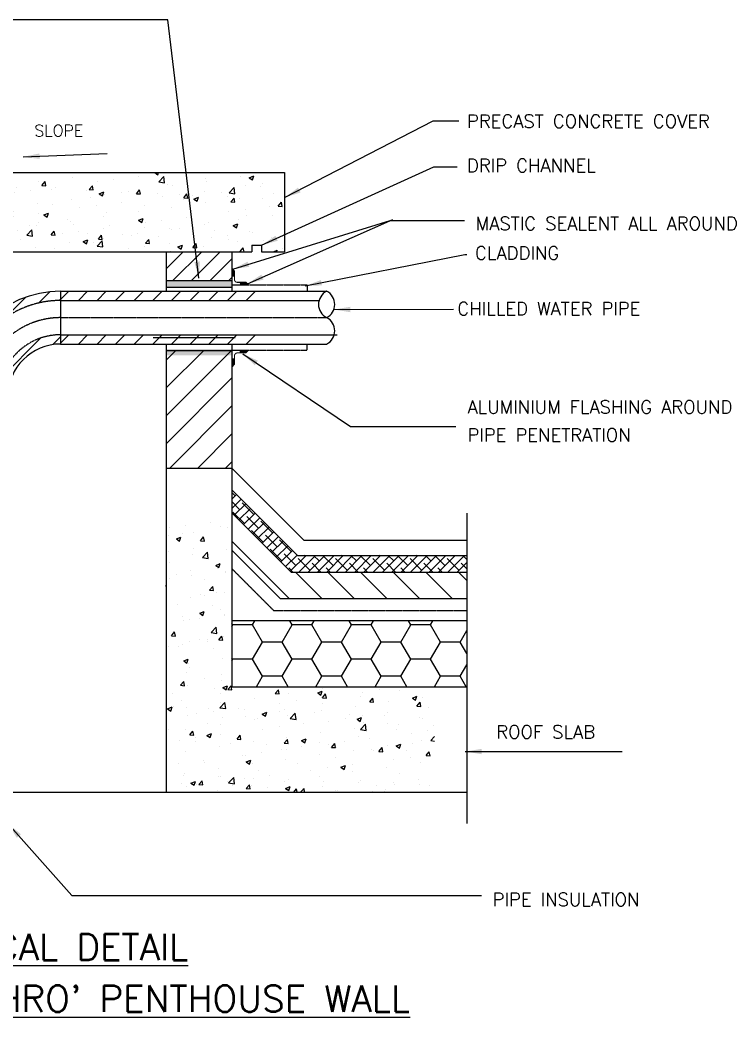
# Model space of a CAD drawing. Header units: millimetres. Extents: x -95178 to 274693, y -2232 to 263302.
# Drawn here: x 220961 to 223678, y 210436 to 214218 of the extents above; entities that cross this region are included whole.
import ezdxf

# ---------------------------------------------------------------- set-up
doc = ezdxf.new("R2010")
doc.units = ezdxf.units.MM
for name, pattern in [('CENTER', [2, 1.25, -0.25, 0.25, -0.25]), ('CONTINUÏUS', [0]), ('DASHED', [0.75, 0.5, -0.25]), ('HIDDEN', [0.375, 0.25, -0.125])]:
    doc.linetypes.add(name, pattern=pattern)
for name, color, linetype in [('1-DIM', 15, 'Continuous'), ('2', 7, 'Continuous'), ('CH-PI-TXT', 7, 'Continuous'), ('M-ARC', 1, 'Continuous'), ('M-CH', 6, 'Continuous'), ('PED', 1, 'Continuous'), ('SECTION', 4, 'Continuous'), ('T', 4, 'Continuous')]:
    doc.layers.add(name, color=color, linetype=linetype)
doc.styles.add('ROMANS', font='romans.shx', dxfattribs={"width": 0.8})
doc.styles.get("Standard").update_dxf_attribs({"font": 'arial.ttf'})
doc.dimstyles.new('IMRAN', dxfattribs={"dimscale": 50, "dimtxt": 2.5, "dimasz": 2.5, "dimexe": 0.5, "dimexo": 0.5, "dimgap": 0.5, "dimtad": 0, "dimdec": 0, "dimrnd": 0.5, "dimzin": 9, "dimdsep": 46, "dimtxsty": 'ROMANS', "dimcen": 0, "dimdle": 0.07, "dimclrt": 15, "dimadec": 0, "dimazin": 0, "dimtfac": 1, "dimtdec": 4, "dimtix": 1, "dimtmove": 1, "dimatfit": 3, "dimfxl": 1, "dimtolj": 1, "dimtzin": 0, "dimarcsym": 0})
pattern_1 = [(45, (242087.29, 356245.825), (-35.355339, 35.355339), [])]

# ---------------------------------------------------------------- blocks, each defined once
blk = doc.blocks.new('*X45')
at = {"color": 0}
for p, q in [((23367.6, 4859.1), (23392.6, 4884.1)), ((23367.6, 4845.8), (23392.6, 4870.8)), ((23392.6, 4834.2), (23367.6, 4859.2)), ((23367.6, 4832.6), (23392.6, 4857.6)), ((23392.6, 4821), (23367.6, 4846)), ((23367.6, 4819.3), (23392.6, 4844.3)), ((23386.8, 4813.5), (23367.6, 4832.7)), ((23392.6, 4847.5), (23372.4, 4867.6)), ((23375, 4813.5), (23392.6, 4831)), ((23392.6, 4860.7), (23378.8, 4874.5)), ((23392.6, 4874), (23385.2, 4881.4)), ((23392.6, 4887.3), (23391.6, 4888.3)), ((23244, 4730.9), (23239.3, 4735.7)), ((23239.4, 4730.9), (23264.4, 4755.9)), ((23257.2, 4730.9), (23246.1, 4742)), ((23252.7, 4730.9), (23277.7, 4755.9)), ((23270.5, 4730.9), (23253, 4748.4)), ((23283.8, 4730.9), (23259.9, 4754.8)), ((23266, 4730.9), (23291, 4755.9)), ((23297, 4730.9), (23272, 4755.9)), ((23279.2, 4730.9), (23304.2, 4755.9)), ((23310.3, 4730.9), (23285.3, 4755.9)), ((23292.5, 4730.9), (23311.7, 4750.2)), ((23311.7, 4742.7), (23298.5, 4755.9)), ((23305.7, 4730.9), (23311.7, 4736.9)), ((23373.6, 4813.5), (23367.6, 4819.5)), ((23388.3, 4813.5), (23392.6, 4817.8))]:
    blk.add_line(p, q, dxfattribs=at)
blk = doc.blocks.new('*X40')
at = {"color": 0}
for p, q in [((189.46, 134.34), (189.46, 134.34)), ((192.38, 133.26), (192.38, 133.26)), ((196.16, 133.76), (196.16, 133.76)), ((197.69, 133.14), (197.69, 133.14)), ((199.35, 134.5), (199.38, 134.51)), ((199.35, 134.5), (199.38, 134.47)), ((189.69, 131.76), (189.69, 131.76)), ((189.87, 132.93), (189.87, 132.93)), ((191.85, 132.14), (191.85, 132.14)), ((193.49, 132.29), (193.49, 132.29)), ((198.69, 133.04), (198.69, 133.04)), ((190.94, 131.27), (191.64, 131.54)), ((190.94, 131.27), (191.44, 130.93)), ((191.44, 130.93), (191.64, 131.54)), ((194.6, 130.99), (195.08, 131.56)), ((194.6, 130.99), (195.2, 130.93)), ((195.03, 131.53), (195.03, 131.53)), ((195.2, 130.93), (195.08, 131.56)), ((189.75, 129.32), (189.75, 129.32)), ((193.37, 128.97), (193.37, 128.97)), ((193.53, 129.81), (193.53, 129.81)), ((194.89, 128.45), (195.67, 129.26)), ((195.78, 128.31), (195.67, 129.26)), ((195.67, 128.64), (195.67, 128.64)), ((198.57, 129.72), (198.57, 129.72)), ((189.84, 127.64), (189.84, 127.64)), ((194.89, 128.45), (195.78, 128.31)), ((196.91, 127.24), (197.61, 127.51)), ((196.91, 127.24), (197.41, 126.91)), ((197.41, 126.91), (197.61, 127.51)), ((190.9, 125.87), (190.9, 125.87)), ((193.08, 126.42), (193.08, 126.42)), ((193.25, 125.64), (193.25, 125.64)), ((197.22, 126.7), (197.22, 126.7)), ((198.42, 126.19), (198.42, 126.19)), ((198.44, 126.39), (198.44, 126.39)), ((189.41, 124.04), (189.38, 124.24)), ((189.85, 125.3), (189.85, 125.3)), ((195.19, 125.08), (195.19, 125.08)), ((189.38, 124.04), (189.41, 124.04)), ((194.59, 122.76), (194.59, 122.76)), ((195.26, 122.68), (195.26, 122.68)), ((195.99, 123.46), (196.47, 124.04)), ((195.99, 123.46), (196.59, 123.41)), ((196.59, 123.41), (196.47, 124.04)), ((197.09, 123.09), (197.09, 123.09)), ((198.32, 123.06), (198.32, 123.06)), ((189.43, 121.68), (189.43, 121.68)), ((191.09, 121.34), (191.09, 121.34)), ((193.13, 122.31), (193.13, 122.31)), ((196.43, 121.11), (196.43, 121.11)), ((194.48, 119.99), (195.18, 120.26)), ((194.48, 119.99), (194.98, 119.66)), ((194.98, 119.66), (195.18, 120.26)), ((197.66, 120.48), (197.66, 120.48)), ((198.2, 119.73), (198.2, 119.73)), ((198.25, 119.64), (198.25, 119.64)), ((191.82, 119.48), (191.82, 119.48)), ((191.96, 118.81), (191.96, 118.81)), ((193.01, 118.98), (193.01, 118.98)), ((194.46, 119.14), (194.46, 119.14)), ((190.2, 116.57), (190.68, 117.14)), ((190.2, 116.57), (190.8, 116.52)), ((190.8, 116.52), (190.68, 117.14)), ((196.21, 117.05), (196.99, 117.86)), ((196.21, 117.05), (197.1, 116.91)), ((197.1, 116.91), (196.99, 117.86)), ((197.38, 115.94), (197.86, 116.52)), ((197.97, 115.89), (197.86, 116.52)), ((189.81, 114.98), (189.81, 114.98)), ((191.83, 115.2), (191.83, 115.2)), ((192.89, 115.65), (192.89, 115.65)), ((194.48, 116), (194.48, 116)), ((195.62, 115.7), (195.62, 115.7)), ((195.64, 115.98), (195.64, 115.98)), ((197.38, 115.94), (197.97, 115.89)), ((198.08, 116.4), (198.08, 116.4)), ((191.25, 114.88), (191.25, 114.88)), ((196.59, 114.66), (196.59, 114.66)), ((192.05, 112.74), (192.75, 113.01)), ((192.05, 112.74), (192.54, 112.41)), ((192.54, 112.4), (192.75, 113.01)), ((192.76, 112.32), (192.76, 112.32)), ((197.96, 113.07), (197.96, 113.07)), ((199.3, 112.59), (199.3, 112.59)), ((192.49, 110.92), (192.49, 110.92)), ((192.99, 111.75), (192.99, 111.75)), ((197.83, 110.69), (197.83, 110.69)), ((189.4, 109.01), (189.4, 109.01)), ((191.59, 109.05), (192.07, 109.62)), ((191.59, 109.05), (192.19, 108.99)), ((192.19, 108.99), (192.07, 109.62)), ((192.64, 108.99), (192.64, 108.99)), ((195.23, 110.01), (195.23, 110.01)), ((197.84, 109.74), (197.84, 109.74)), ((198.01, 108.71), (198.71, 108.98)), ((198.51, 108.38), (198.71, 108.98)), ((198.76, 108.42), (199.25, 108.99)), ((199.17, 108.97), (199.17, 108.97)), ((199.36, 108.37), (199.25, 108.99)), ((190.36, 107.81), (190.36, 107.81)), ((196.67, 108.64), (196.67, 108.64)), ((197.63, 107.82), (197.63, 107.82)), ((198.01, 108.71), (198.51, 108.38)), ((198.76, 108.42), (199.36, 108.37)), ((203.46, 108.82), (203.46, 108.82)), ((205.94, 107.79), (206.42, 108.37)), ((205.94, 107.79), (206.53, 107.74)), ((206.53, 107.74), (206.42, 108.37)), ((207.9, 107.76), (207.9, 107.76)), ((212.39, 107.91), (213.09, 108.18)), ((212.39, 107.91), (212.88, 107.58)), ((212.88, 107.58), (213.09, 108.18)), ((213.09, 108.51), (213.09, 108.51)), ((213.11, 107.16), (213.59, 107.74)), ((213.71, 107.11), (213.59, 107.74)), ((219.25, 108.02), (219.25, 108.02)), ((221.76, 108.35), (221.76, 108.35)), ((224.77, 108.32), (224.77, 108.32)), ((191.79, 106.82), (191.79, 106.82)), ((197.54, 105.65), (198.32, 106.46)), ((197.71, 106.41), (197.71, 106.41)), ((198.43, 105.51), (198.32, 106.46)), ((202.85, 107.12), (202.85, 107.12)), ((206.65, 106.36), (206.65, 106.36)), ((209.15, 106.69), (209.15, 106.69)), ((212.94, 107.18), (212.94, 107.18)), ((213.11, 107.16), (213.71, 107.11)), ((213.11, 106.32), (213.11, 106.32)), ((218.94, 107.32), (218.94, 107.32)), ((220.28, 106.54), (220.76, 107.11)), ((220.28, 106.54), (220.88, 106.48)), ((220.88, 106.48), (220.76, 107.11)), ((223.16, 106.52), (223.16, 106.52)), ((226.76, 107.11), (227.46, 107.38)), ((226.76, 107.11), (227.25, 106.78)), ((227.25, 106.78), (227.46, 107.38)), ((227.45, 105.91), (227.94, 106.48)), ((227.45, 105.91), (228.05, 105.86)), ((228.05, 105.86), (227.94, 106.48)), ((228.35, 107.27), (228.35, 107.27)), ((189.61, 105.49), (190.31, 105.76)), ((189.61, 105.49), (190.11, 105.15)), ((190.11, 105.15), (190.31, 105.76)), ((190.55, 105.81), (190.55, 105.81)), ((192.52, 105.66), (192.52, 105.66)), ((192.65, 104.46), (192.65, 104.46)), ((194.04, 104.7), (194.04, 104.7)), ((195.88, 105.58), (195.88, 105.58)), ((196.54, 105.03), (196.54, 105.03)), ((197.54, 105.65), (198.43, 105.51)), ((200.33, 105.53), (200.33, 105.53)), ((201.22, 105.36), (201.22, 105.36)), ((203.98, 104.69), (204.68, 104.96)), ((203.98, 104.69), (204.48, 104.35)), ((204.48, 104.35), (204.68, 104.96)), ((206.56, 105.13), (206.56, 105.13)), ((207.28, 105.32), (207.28, 105.32)), ((207.78, 104.43), (207.78, 104.43)), ((208.21, 104), (208.99, 104.81)), ((209.1, 103.86), (208.99, 104.81)), ((211.9, 104.91), (211.9, 104.91)), ((212.97, 105.18), (212.97, 105.18)), ((217.24, 104.68), (217.24, 104.68)), ((218.11, 105.88), (218.11, 105.88)), ((219.13, 104.4), (219.13, 104.4)), ((222.58, 104.45), (222.58, 104.45)), ((222.91, 104.9), (222.91, 104.9)), ((229.23, 105.73), (229.23, 105.73)), ((195.61, 103.32), (195.61, 103.32)), ((197.59, 103.08), (197.59, 103.08)), ((197.99, 104.24), (197.99, 104.24)), ((201.45, 104.32), (201.45, 104.32)), ((202.73, 103.79), (202.73, 103.79)), ((203.33, 104.01), (203.33, 104.01)), ((208.21, 104), (209.1, 103.86)), ((208.67, 103.79), (208.67, 103.79)), ((210.31, 103.24), (210.31, 103.24)), ((214.01, 103.56), (214.01, 103.56)), ((216.62, 104.07), (216.62, 104.07)), ((218.36, 103.89), (219.06, 104.16)), ((218.36, 103.89), (218.85, 103.55)), ((218.85, 103.55), (219.06, 104.16)), ((218.88, 102.34), (219.66, 103.15)), ((219.35, 103.34), (219.35, 103.34)), ((219.77, 102.2), (219.66, 103.15)), ((223.04, 103.19), (223.04, 103.19)), ((224.68, 103.11), (224.68, 103.11)), ((227.91, 104.23), (227.91, 104.23)), ((228.23, 103.94), (228.23, 103.94)), ((230.02, 102.89), (230.02, 102.89)), ((189.78, 102.32), (189.78, 102.32)), ((192.4, 102.33), (192.4, 102.33)), ((192.98, 101.53), (193.46, 102.1)), ((192.98, 101.53), (193.58, 101.47)), ((193.58, 101.47), (193.46, 102.1)), ((195.58, 101.46), (196.28, 101.73)), ((195.58, 101.46), (196.08, 101.13)), ((196.08, 101.13), (196.28, 101.73)), ((197.7, 101.58), (197.7, 101.58)), ((200.15, 100.9), (200.63, 101.47)), ((200.75, 100.85), (200.63, 101.47)), ((204.02, 102.41), (204.02, 102.41)), ((206.52, 102.74), (206.52, 102.74)), ((212.85, 101.85), (212.85, 101.85)), ((217.99, 102.55), (217.99, 102.55)), ((218.88, 102.34), (219.77, 102.2)), ((224.36, 102.36), (224.36, 102.36)), ((226.6, 101.79), (226.6, 101.79)), ((229.1, 102.12), (229.1, 102.12)), ((191.41, 100.75), (191.41, 100.75)), ((193.89, 100.5), (193.89, 100.5)), ((193.91, 101.08), (193.91, 101.08)), ((199.23, 100.27), (199.23, 100.27)), ((200.15, 100.9), (200.75, 100.85)), ((202.61, 100.46), (202.61, 100.46)), ((204.57, 100.05), (204.57, 100.05)), ((207.32, 100.27), (207.81, 100.84)), ((207.32, 100.27), (207.92, 100.22)), ((207.66, 101.1), (207.66, 101.1)), ((207.92, 100.22), (207.81, 100.84)), ((209.95, 100.66), (210.65, 100.93)), ((209.95, 100.66), (210.45, 100.33)), ((210.45, 100.33), (210.65, 100.93)), ((212.7, 100.35), (212.7, 100.35)), ((213.99, 100.13), (213.99, 100.13)), ((214.5, 99.64), (214.98, 100.22)), ((215.09, 99.59), (214.98, 100.22)), ((216.49, 100.46), (216.49, 100.46)), ((218.53, 101.35), (218.53, 101.35)), ((220.28, 100.96), (220.28, 100.96)), ((222.91, 99.86), (222.91, 99.86)), ((224.32, 99.86), (225.02, 100.13)), ((224.32, 99.86), (224.82, 99.53)), ((224.82, 99.53), (225.02, 100.13)), ((226.76, 100.16), (226.76, 100.16)), ((228.11, 100.61), (228.11, 100.61)), ((229.56, 100.69), (230.12, 101.28)), ((229.56, 100.69), (230.12, 100.6)), ((192.28, 99.01), (192.28, 99.01)), ((197.47, 99.76), (197.47, 99.76)), ((201.03, 98.35), (201.03, 98.35)), ((201.39, 98.47), (201.39, 98.47)), ((203.89, 98.8), (203.89, 98.8)), ((206.86, 99.35), (206.86, 99.35)), ((207.68, 99.3), (207.68, 99.3)), ((209.91, 99.82), (209.91, 99.82)), ((212.73, 98.52), (212.73, 98.52)), ((214.5, 99.64), (215.09, 99.59)), ((215.25, 99.6), (215.25, 99.6)), ((217.86, 99.22), (217.86, 99.22)), ((220.59, 99.37), (220.59, 99.37)), ((220.92, 99.16), (220.92, 99.16)), ((221.67, 99.02), (222.15, 99.59)), ((221.67, 99.02), (222.27, 98.96)), ((222.27, 98.96), (222.15, 99.59)), ((225.92, 99.15), (225.92, 99.15)), ((228.84, 98.39), (229.32, 98.96)), ((228.84, 98.39), (229.44, 98.34)), ((229.44, 98.34), (229.32, 98.96)), ((191.28, 97.14), (191.28, 97.14)), ((195.07, 97.64), (195.07, 97.64)), ((195.2, 97.35), (195.2, 97.35)), ((201.55, 97.44), (202.25, 97.71)), ((201.55, 97.44), (202.05, 97.1)), ((202.05, 97.1), (202.25, 97.71)), ((202.48, 97.13), (202.48, 97.13)), ((207.54, 97.77), (207.54, 97.77)), ((209.26, 97.16), (209.26, 97.16)), ((215.09, 98.16), (215.09, 98.16)), ((215.92, 96.64), (216.62, 96.9)), ((216.42, 96.3), (216.62, 96.9)), ((217.65, 97.01), (217.65, 97.01)), ((223.97, 97.84), (223.97, 97.84)), ((226.47, 98.17), (226.47, 98.17)), ((227.99, 97.29), (227.99, 97.29)), ((191.95, 95.39), (191.95, 95.39)), ((192.16, 95.68), (192.16, 95.68)), ((197.35, 96.43), (197.35, 96.43)), ((203.43, 96.16), (203.43, 96.16)), ((205.05, 95.35), (205.05, 95.35)), ((211.36, 96.18), (211.36, 96.18)), ((213.86, 96.51), (213.86, 96.51)), ((215.92, 96.64), (216.42, 96.3)), ((217.74, 95.9), (217.74, 95.9)), ((222.79, 96.54), (222.79, 96.54)), ((224.74, 95.66), (224.74, 95.66)), ((191.77, 94.15), (191.77, 94.15)), ((193.15, 94.21), (193.85, 94.48)), ((193.15, 94.21), (193.65, 93.88)), ((193.65, 93.88), (193.85, 94.48)), ((194.06, 94.05), (194.06, 94.05)), ((194.37, 94), (194.85, 94.58)), ((194.37, 94), (194.96, 93.95)), ((194.96, 93.95), (194.85, 94.58)), ((197.29, 95.16), (197.29, 95.16)), ((197.6, 95.15), (197.6, 95.15)), ((198.75, 94.52), (198.75, 94.52)), ((198.86, 94.26), (199.64, 95.07)), ((198.86, 94.26), (199.75, 94.12)), ((199.39, 93.82), (199.39, 93.82)), ((199.75, 94.12), (199.64, 95.07)), ((201.26, 94.85), (201.26, 94.85)), ((201.54, 93.38), (202.02, 93.95)), ((202.14, 93.32), (202.02, 93.95)), ((202.36, 93.8), (202.36, 93.8)), ((202.62, 94.94), (202.62, 94.94)), ((207.41, 94.44), (207.41, 94.44)), ((207.96, 94.71), (207.96, 94.71)), ((212.61, 95.19), (212.61, 95.19)), ((213.3, 94.49), (213.3, 94.49)), ((218.64, 94.26), (218.64, 94.26)), ((218.91, 94.66), (218.91, 94.66)), ((221.34, 93.9), (221.34, 93.9)), ((223.84, 94.23), (223.84, 94.23)), ((223.98, 94.04), (223.98, 94.04)), ((227.63, 94.73), (227.63, 94.73)), ((227.87, 93.96), (227.87, 93.96)), ((229.31, 93.81), (229.31, 93.81)), ((192.44, 93.69), (192.44, 93.69)), ((197.23, 93.1), (197.23, 93.1)), ((201.54, 93.38), (202.14, 93.32)), ((204.73, 93.6), (204.73, 93.6)), ((207.52, 93.41), (208.22, 93.68)), ((207.52, 93.41), (208.02, 93.07)), ((208.02, 93.07), (208.22, 93.68)), ((208.78, 92.83), (209.19, 93.32)), ((209.28, 92.83), (209.19, 93.32)), ((209.76, 92.83), (210.32, 93.41)), ((210.07, 93.37), (210.07, 93.37)), ((210.38, 92.83), (210.32, 93.41)), ((213.08, 93.66), (213.08, 93.66)), ((215.02, 93.07), (215.02, 93.07)), ((215.41, 93.14), (215.41, 93.14)), ((220.75, 92.92), (220.75, 92.92)), ((222.47, 92.83), (222.59, 92.88)), ((222.58, 92.83), (222.59, 92.88)), ((222.67, 93.21), (222.67, 93.21))]:
    blk.add_line(p, q, dxfattribs=at)
blk = doc.blocks.new('*X41')
at = {"color": 0}
for p, q in [((136.12, 186.03), (136.82, 186.3)), ((136.62, 185.7), (136.82, 186.3)), ((139.51, 186.45), (139.51, 186.45)), ((149.02, 186.78), (149.07, 186.83)), ((149.02, 186.78), (149.62, 186.72)), ((149.62, 186.72), (149.6, 186.83)), ((154.74, 186.68), (154.74, 186.68)), ((156.2, 186.15), (156.68, 186.72)), ((156.2, 186.15), (156.8, 186.1)), ((156.33, 186.08), (156.33, 186.08)), ((156.8, 186.1), (156.68, 186.72)), ((158.83, 186.41), (158.83, 186.41)), ((163.37, 185.52), (163.85, 186.1)), ((163.97, 185.47), (163.85, 186.1)), ((175.13, 186.15), (175.13, 186.15)), ((180.18, 186.79), (180.18, 186.79)), ((185.2, 186.28), (185.2, 186.28)), ((187.67, 186.83), (188.13, 186.52)), ((188.13, 186.52), (188.24, 186.83)), ((188.26, 185.43), (189.04, 186.24)), ((189.15, 185.29), (189.04, 186.24)), ((200.63, 186.31), (200.63, 186.31)), ((202.01, 186.06), (202.71, 186.33)), ((202.5, 185.72), (202.71, 186.33)), ((134.64, 185.88), (134.64, 185.88)), ((136.12, 186.03), (136.62, 185.7)), ((139.36, 184.59), (139.36, 184.59)), ((139.98, 185.65), (139.98, 185.65)), ((144.49, 185.29), (144.49, 185.29)), ((145.32, 185.43), (145.32, 185.43)), ((146.22, 184.75), (146.22, 184.75)), ((149.54, 185.93), (149.54, 185.93)), ((150.01, 185.25), (150.01, 185.25)), ((150.49, 185.23), (151.19, 185.5)), ((150.49, 185.23), (150.99, 184.9)), ((150.65, 185.2), (150.65, 185.2)), ((150.99, 184.9), (151.19, 185.5)), ((155, 184.95), (155, 184.95)), ((155.99, 184.98), (155.99, 184.98)), ((160.83, 185.95), (160.83, 185.95)), ((161.33, 184.75), (161.33, 184.75)), ((163.37, 185.52), (163.97, 185.47)), ((164.8, 184.7), (164.8, 184.7)), ((164.86, 184.43), (165.56, 184.7)), ((165.36, 184.1), (165.56, 184.7)), ((170, 185.45), (170, 185.45)), ((170.54, 184.89), (171.02, 185.47)), ((170.54, 184.89), (171.14, 184.84)), ((171.14, 184.84), (171.02, 185.47)), ((172.59, 184.62), (172.59, 184.62)), ((177.72, 184.27), (178.2, 184.84)), ((178.31, 184.21), (178.2, 184.84)), ((178.91, 185.45), (178.91, 185.45)), ((181.41, 185.78), (181.41, 185.78)), ((188.26, 185.43), (189.15, 185.29)), ((189.58, 184.99), (189.58, 184.99)), ((190.39, 184.92), (190.39, 184.92)), ((195.41, 185.99), (195.41, 185.99)), ((195.44, 185.56), (195.44, 185.56)), ((198.93, 183.77), (199.71, 184.58)), ((199.82, 183.63), (199.71, 184.58)), ((201.49, 184.83), (201.49, 184.83)), ((202.01, 186.06), (202.5, 185.72)), ((203.64, 184.8), (203.64, 184.8)), ((203.99, 185.16), (203.99, 185.16)), ((136.22, 182.31), (137, 183.12)), ((137.11, 182.17), (137, 183.12)), ((137.41, 183.59), (137.41, 183.59)), ((143.72, 184.42), (143.72, 184.42)), ((149.17, 183.95), (149.17, 183.95)), ((154.62, 183.35), (154.62, 183.35)), ((159.75, 184.06), (159.75, 184.06)), ((164.86, 184.43), (165.36, 184.1)), ((166.3, 183.79), (166.3, 183.79)), ((166.67, 184.52), (166.67, 184.52)), ((168.81, 184.12), (168.81, 184.12)), ((172.01, 184.3), (172.01, 184.3)), ((177.35, 184.07), (177.35, 184.07)), ((177.72, 184.27), (178.31, 184.21)), ((179.23, 183.63), (179.93, 183.9)), ((179.23, 183.63), (179.73, 183.3)), ((179.73, 183.3), (179.93, 183.9)), ((180.06, 183.46), (180.06, 183.46)), ((182.68, 183.85), (182.68, 183.85)), ((183.74, 183.99), (183.74, 183.99)), ((184.89, 183.64), (185.37, 184.21)), ((184.89, 183.64), (185.49, 183.59)), ((185.25, 184.21), (185.25, 184.21)), ((185.49, 183.59), (185.37, 184.21)), ((188.02, 183.62), (188.02, 183.62)), ((188.88, 183.17), (188.88, 183.17)), ((191.39, 183.5), (191.39, 183.5)), ((192.06, 183.01), (192.54, 183.59)), ((192.66, 182.96), (192.54, 183.59)), ((193.36, 183.4), (193.36, 183.4)), ((193.6, 182.83), (194.3, 183.1)), ((194.1, 182.5), (194.3, 183.1)), ((195.18, 184), (195.18, 184)), ((197.8, 183.79), (197.8, 183.79)), ((198.7, 183.17), (198.7, 183.17)), ((198.93, 183.77), (199.82, 183.63)), ((205.65, 183.68), (205.65, 183.68)), ((136.22, 182.31), (137.11, 182.17)), ((137.5, 181.95), (137.5, 181.95)), ((142.09, 182.01), (142.79, 182.28)), ((142.09, 182.01), (142.58, 181.67)), ((142.59, 181.67), (142.79, 182.28)), ((143.33, 182.95), (143.33, 182.95)), ((144.37, 181.96), (144.37, 181.96)), ((149.42, 182.6), (149.42, 182.6)), ((153.7, 182.13), (153.7, 182.13)), ((156.2, 182.46), (156.2, 182.46)), ((159.99, 182.96), (159.99, 182.96)), ((169.87, 182.12), (169.87, 182.12)), ((172.08, 181.99), (172.08, 181.99)), ((175.01, 182.82), (175.01, 182.82)), ((177.91, 182.99), (177.91, 182.99)), ((178.78, 181.84), (178.78, 181.84)), ((182.57, 182.34), (182.57, 182.34)), ((186.14, 181.79), (186.14, 181.79)), ((190.27, 181.59), (190.27, 181.59)), ((191.97, 182.79), (191.97, 182.79)), ((192.06, 183.01), (192.66, 182.96)), ((193.6, 182.83), (194.1, 182.5)), ((195.32, 182.23), (195.32, 182.23)), ((199.23, 182.38), (199.72, 182.96)), ((199.23, 182.38), (199.83, 182.33)), ((199.83, 182.33), (199.72, 182.96)), ((200.51, 182.98), (200.51, 182.98)), ((204.04, 182.95), (204.04, 182.95)), ((205.15, 181.71), (205.15, 181.71)), ((206.41, 181.76), (206.89, 182.33)), ((206.41, 181.76), (207, 181.7)), ((207, 181.7), (206.89, 182.33)), ((136.07, 180.51), (136.55, 181.08)), ((136.07, 180.51), (136.66, 180.46)), ((136.66, 180.46), (136.55, 181.08)), ((138.03, 180.54), (138.03, 180.54)), ((139.24, 181.26), (139.24, 181.26)), ((141.09, 180.47), (141.09, 180.47)), ((143.24, 179.88), (143.72, 180.46)), ((143.37, 180.32), (143.37, 180.32)), ((143.59, 180.8), (143.59, 180.8)), ((143.84, 179.83), (143.72, 180.46)), ((146.89, 180.65), (147.67, 181.46)), ((146.89, 180.65), (147.78, 180.51)), ((147.38, 181.3), (147.38, 181.3)), ((147.78, 180.51), (147.67, 181.46)), ((148.71, 180.09), (148.71, 180.09)), ((154.5, 180.03), (154.5, 180.03)), ((156.46, 181.21), (157.16, 181.48)), ((156.46, 181.21), (156.96, 180.87)), ((156.96, 180.87), (157.16, 181.48)), ((159.63, 180.73), (159.63, 180.73)), ((164.68, 181.37), (164.68, 181.37)), ((166.18, 180.18), (166.18, 180.18)), ((166.25, 180.99), (166.25, 180.99)), ((169.96, 180.68), (169.96, 180.68)), ((170.83, 180.41), (171.53, 180.68)), ((170.83, 180.41), (171.33, 180.07)), ((171.33, 180.07), (171.53, 180.68)), ((176.28, 181.51), (176.28, 181.51)), ((179.94, 180.13), (179.94, 180.13)), ((180.31, 180.79), (180.31, 180.79)), ((185.13, 180.88), (185.13, 180.88)), ((192.54, 180.05), (192.54, 180.05)), ((198.86, 180.88), (198.86, 180.88)), ((201.36, 181.21), (201.36, 181.21)), ((201.62, 180.3), (201.62, 180.3)), ((205.52, 180.35), (205.52, 180.35)), ((134.38, 179.05), (134.39, 179.05)), ((134.38, 179.02), (134.39, 179.05)), ((134.77, 179.64), (134.77, 179.64)), ((134.8, 179.42), (134.8, 179.42)), ((140.14, 179.2), (140.14, 179.2)), ((143.24, 179.88), (143.84, 179.83)), ((144.25, 178.64), (144.25, 178.64)), ((145.48, 178.97), (145.48, 178.97)), ((149.3, 179.28), (149.3, 179.28)), ((150.41, 179.25), (150.89, 179.83)), ((150.41, 179.25), (151.01, 179.2)), ((150.82, 178.75), (150.82, 178.75)), ((151.01, 179.2), (150.89, 179.83)), ((153.57, 178.52), (153.57, 178.52)), ((154.05, 179.87), (154.05, 179.87)), ((154.58, 178.98), (154.58, 178.98)), ((156.15, 178.52), (156.15, 178.52)), ((157.36, 179.02), (157.36, 179.02)), ((157.57, 179), (158.35, 179.81)), ((157.57, 179), (158.46, 178.86)), ((157.58, 178.63), (158.07, 179.2)), ((157.58, 178.63), (158.18, 178.57)), ((158.18, 178.57), (158.07, 179.2)), ((158.46, 178.86), (158.35, 179.81)), ((159.38, 179.64), (159.38, 179.64)), ((160.42, 179.98), (160.42, 179.98)), ((163.67, 179.85), (163.67, 179.85)), ((164.72, 179.41), (164.72, 179.41)), ((164.76, 178), (165.24, 178.57)), ((165.36, 177.95), (165.24, 178.57)), ((168.64, 178.79), (168.64, 178.79)), ((169.75, 178.79), (169.75, 178.79)), ((170.06, 179.19), (170.06, 179.19)), ((174.48, 179.79), (174.48, 179.79)), ((174.89, 179.49), (174.89, 179.49)), ((175.4, 178.96), (175.4, 178.96)), ((180.74, 178.74), (180.74, 178.74)), ((185.2, 179.61), (185.9, 179.87)), ((185.2, 179.61), (185.7, 179.27)), ((185.7, 179.27), (185.9, 179.87)), ((186.07, 178.51), (186.07, 178.51)), ((186.25, 179.23), (186.25, 179.23)), ((188.76, 179.55), (188.76, 179.55)), ((195.2, 178.9), (195.2, 178.9)), ((195.79, 179.29), (195.79, 179.29)), ((199.57, 178.8), (200.27, 179.07)), ((199.57, 178.8), (200.07, 178.47)), ((200.07, 178.47), (200.27, 179.07)), ((200.39, 179.65), (200.39, 179.65)), ((139.12, 177.93), (139.12, 177.93)), ((144.75, 177.36), (144.75, 177.36)), ((148.06, 177.98), (148.76, 178.25)), ((148.06, 177.98), (148.55, 177.65)), ((148.55, 177.65), (148.76, 178.25)), ((148.75, 177.98), (148.75, 177.98)), ((151.07, 178.19), (151.07, 178.19)), ((159.51, 177.4), (159.51, 177.4)), ((161.49, 178.3), (161.49, 178.3)), ((162.43, 177.18), (163.13, 177.45)), ((162.43, 177.18), (162.93, 176.85)), ((162.81, 177.79), (162.81, 177.79)), ((162.93, 176.85), (163.13, 177.45)), ((164.56, 178.04), (164.56, 178.04)), ((164.76, 178), (165.36, 177.95)), ((166.83, 178.07), (166.83, 178.07)), ((168.24, 177.34), (169.02, 178.15)), ((168.24, 177.34), (169.13, 177.2)), ((169.13, 177.2), (169.02, 178.15)), ((171.93, 177.37), (172.41, 177.95)), ((171.93, 177.37), (172.53, 177.32)), ((172.17, 177.85), (172.17, 177.85)), ((172.53, 177.32), (172.41, 177.95)), ((173.65, 177.57), (173.65, 177.57)), ((176.15, 177.9), (176.15, 177.9)), ((177.51, 177.62), (177.51, 177.62)), ((179.1, 176.74), (179.58, 177.32)), ((179.7, 176.69), (179.58, 177.32)), ((179.94, 178.39), (179.94, 178.39)), ((182.84, 177.39), (182.84, 177.39)), ((184.13, 177.29), (184.13, 177.29)), ((185.01, 177.56), (185.01, 177.56)), ((188.18, 177.17), (188.18, 177.17)), ((189.96, 178.29), (189.96, 178.29)), ((190.15, 178.26), (190.15, 178.26)), ((191.41, 178.29), (191.41, 178.29)), ((196.75, 178.06), (196.75, 178.06)), ((198.73, 177.27), (198.73, 177.27)), ((202.09, 177.84), (202.09, 177.84)), ((202.52, 177.77), (202.52, 177.77)), ((205.4, 177.02), (205.4, 177.02)), ((137.09, 175.98), (137.09, 175.98)), ((138.46, 176.53), (138.46, 176.53)), ((140.96, 176.86), (140.96, 176.86)), ((142.92, 176.98), (142.92, 176.98)), ((149.18, 175.95), (149.18, 175.95)), ((151.15, 175.79), (151.15, 175.79)), ((154.37, 176.7), (154.37, 176.7)), ((156.98, 176.79), (156.98, 176.79)), ((161.04, 175.91), (161.04, 175.91)), ((163.54, 176.24), (163.54, 176.24)), ((167.33, 176.73), (167.33, 176.73)), ((174.77, 176.17), (174.77, 176.17)), ((176.8, 176.38), (177.5, 176.65)), ((176.8, 176.38), (177.3, 176.04)), ((177.3, 176.04), (177.5, 176.65)), ((178.29, 176.29), (178.29, 176.29)), ((178.91, 175.69), (179.69, 176.5)), ((178.91, 175.69), (179.8, 175.55)), ((179.1, 176.74), (179.7, 176.69)), ((179.8, 175.55), (179.69, 176.5)), ((179.82, 176.81), (179.82, 176.81)), ((186.13, 175.61), (186.13, 175.61)), ((186.28, 176.12), (186.76, 176.69)), ((186.28, 176.12), (186.87, 176.06)), ((186.87, 176.06), (186.76, 176.69)), ((189.91, 176.11), (189.91, 176.11)), ((191.17, 175.58), (191.87, 175.85)), ((191.17, 175.58), (191.67, 175.24)), ((191.67, 175.24), (191.87, 175.85)), ((193.45, 175.49), (193.93, 176.06)), ((193.45, 175.49), (194.05, 175.44)), ((193.52, 176.94), (193.52, 176.94)), ((194.05, 175.44), (193.93, 176.06)), ((195.07, 175.57), (195.07, 175.57)), ((196.23, 176.94), (196.23, 176.94)), ((198.86, 176.72), (198.86, 176.72)), ((200.27, 176.32), (200.27, 176.32)), ((204.2, 176.49), (204.2, 176.49)), ((136.04, 175.46), (136.04, 175.46)), ((139.85, 174.83), (140.35, 175.03)), ((140.29, 174.83), (140.35, 175.03)), ((141.38, 175.23), (141.38, 175.23)), ((144.13, 175.31), (144.13, 175.31)), ((146.72, 175.01), (146.72, 175.01)), ((154.73, 175.07), (154.73, 175.07)), ((169.63, 175.46), (169.63, 175.46)), ((172.46, 175.29), (172.46, 175.29)), ((183.62, 175.28), (183.62, 175.28)), ((190.02, 174.93), (190.02, 174.93)), ((190.35, 174.83), (190.36, 174.84)), ((190.36, 174.83), (190.36, 174.84)), ((200.62, 174.86), (201.1, 175.44)), ((200.62, 174.86), (200.97, 174.83)), ((201.21, 174.83), (201.1, 175.44)), ((205.68, 174.83), (206.24, 175.05)), ((206.17, 174.83), (206.24, 175.05)), ((207.04, 175.33), (207.04, 175.33))]:
    blk.add_line(p, q, dxfattribs=at)

msp = doc.modelspace()

# ---------------------------------------------------------------- hatches: boundary and pattern name
at = {"layer": '1-DIM'}
h = msp.add_hatch(dxfattribs=at)
h.set_pattern_fill('ANSI31', color=256, scale=600, style=0)
h.set_pattern_definition([(45, (196658.74, 281833.24), (-53.03301, 53.03301), [])])
h.paths.add_polyline_path([(221515.548, 212517.444), (221765.548, 212517.444), (221765.548, 212964.382), (221515.548, 212964.382)])
h.paths.add_polyline_path([(220340.548, 212517.444), (220590.548, 212517.444), (220590.548, 213338.393), (220340.548, 213338.393)])
h = msp.add_hatch(dxfattribs=at)
h.set_pattern_fill('ANSI38', color=11, scale=200, style=0)
h.set_pattern_definition([(45, (197082.538, 281833.243), (-17.6776695, 17.6776695), []), (135, (197082.538, 281833.243), (-53.033009, 17.6776695), [62.5, -37.5])])
h.paths.add_polyline_path([(221765.548, 212347.738), (221765.548, 212434.809), (222013.798, 212186.559), (222656.56, 212186.559), (222656.56, 212123.559), (221989.727, 212123.559)])
h = msp.add_hatch(dxfattribs=at)
h.set_pattern_fill('ANSI31', color=11, scale=700, style=0)
h.set_pattern_definition([(135, (200018.805, 356245.825), (61.871843, 61.871843), [])])
h.paths.add_polyline_path([(222656.56, 212123.559), (222656.56, 212023.559), (221948.306, 212023.559), (221765.548, 212206.317), (221765.548, 212347.738), (221989.727, 212123.559)])
h = msp.add_hatch(dxfattribs=at)
h.set_pattern_fill('HONEY', color=256, scale=600, style=0)
h.set_pattern_definition([(180, (200018.805, 356245.825), (-112.5, 64.951905), [75, -150]), (60, (200018.805, 356245.825), (112.5, 64.951905), [75, -150]), (120, (200018.805, 356245.825), (-2e-07, 129.90381), [-150, 75])])
h.paths.add_polyline_path([(221765.548, 211938.393), (222656.56, 211938.393), (222656.56, 211688.393), (221765.548, 211688.393)])
at = {"layer": 'M-CH'}
h = msp.add_hatch(dxfattribs=at)
h.set_pattern_fill('ANSI31', color=1, scale=400, style=0)
h.set_pattern_definition(pattern_1)
h.paths.add_polyline_path([(221765.548, 213229.193), (221765.548, 213338.393), (221515.548, 213338.393), (221515.548, 213229.193)])
h = msp.add_hatch(dxfattribs=at)
h.set_pattern_fill('ANSI31', color=11, scale=400, style=0)
h.set_pattern_definition(pattern_1)
h.paths.add_polyline_path([(221115.548, 213153.393), (221115.548, 213188.393, 0.41421356), (220715.548, 212788.393), (220750.548, 212788.393, -0.41421356)])
h.paths.add_polyline_path([(220880.548, 212788.393), (220915.548, 212788.393, -0.41421356), (221115.548, 212988.393), (221115.548, 213023.393, 0.41421356)], flags=17)
h = msp.add_hatch(dxfattribs=at)
h.set_pattern_fill('ANSI31', color=11, scale=400, style=0)
h.set_pattern_definition(pattern_1)
h.paths.add_polyline_path([(221115.548, 213188.393), (221115.548, 213153.393), (221864.455, 213153.393, -0.21159823), (221893.252, 213188.393)])
h = msp.add_hatch(dxfattribs=at)
h.set_pattern_fill('ANSI31', color=11, scale=400, style=0)
h.set_pattern_definition([(45, (242087.29, 356080.825), (-35.355339, 35.355339), [])])
h.paths.add_polyline_path([(221893.252, 213023.393), (221115.548, 213023.393), (221115.548, 212988.393), (221864.455, 212988.393, -0.21159823)])
at = {"layer": 'PED'}
for points in [[(221765.548, 213204.193), (221765.548, 213229.193), (221515.548, 213229.193), (221515.548, 213204.193)], [(221515.548, 212970.006), (221515.548, 212945.006), (221765.548, 212945.006), (221765.548, 212970.006)]]:
    msp.add_hatch(color=13, dxfattribs=at).paths.add_polyline_path(points)

# ---------------------------------------------------------------- linework, layer by layer
at = {"color": 2}
for p, q in [((220140.548, 213638.393), (221965.548, 213638.393)), ((221965.548, 213638.393), (221965.548, 213338.393)), ((221840.548, 213363.393), (221840.548, 213338.393)), ((221840.548, 213363.393), (221878.048, 213363.393)), ((221878.048, 213363.393), (221878.048, 213338.393)), ((220265.548, 213338.393), (221840.548, 213338.393)), ((221515.548, 213338.393), (221515.548, 213188.393)), ((221765.548, 213338.393), (221765.548, 213188.393)), ((221878.048, 213338.393), (221965.548, 213338.393)), ((221515.548, 213229.193), (221765.548, 213229.193)), ((221515.548, 213204.193), (221765.548, 213204.193)), ((221515.548, 212988.393), (221515.548, 211288.393)), ((221515.548, 212964.382), (221765.548, 212964.382)), ((221765.548, 212988.393), (221765.548, 211688.393)), ((221515.548, 212517.444), (221765.548, 212517.444)), ((221765.548, 211688.393), (222656.954, 211688.393)), ((219449.537, 211288.393), (222656.954, 211288.393))]:
    msp.add_line(p, q, dxfattribs=at)
at = {"color": 1, "linetype": 'HIDDEN'}
for p, q in [((221115.548, 213153.393), (222096.055, 213153.393)), ((221115.548, 213023.393), (222164.738, 213023.393))]:
    msp.add_line(p, q, dxfattribs=at)
at = {"color": 1, "linetype": 'CENTER'}
for p, q in [((221115.548, 213088.393), (222124.852, 213088.393)), ((221466.592, 213013.393), (221778.692, 213013.393))]:
    msp.add_line(p, q, dxfattribs=at)
msp.add_line((222656.954, 212346.438), (222656.954, 211170.294))
at = {"color": 1, "linetype": 'HIDDEN'}
for radius in [365, 235]:
    msp.add_arc((221115.548, 212788.393), radius, 90, 180, dxfattribs=at)
at = {"color": 1, "linetype": 'CENTER'}
msp.add_arc((221115.548, 212788.393), 300, 90, 180, dxfattribs=at)
at = {"layer": '1-DIM'}
for p, q in [((221765.548, 212517.444), (222038.733, 212244.259)), ((221765.548, 212434.809), (222013.798, 212186.559))]:
    msp.add_line(p, q, dxfattribs=at)
at = {"layer": '2', "color": 7, "linetype": 'Continuous'}
for p, q in [((221765.548, 212347.738), (221989.727, 212123.559)), ((221765.548, 212206.317), (221948.306, 212023.559)), ((221989.727, 212123.559), (222656.56, 212123.559)), ((221948.306, 212023.559), (222656.56, 212023.559))]:
    msp.add_line(p, q, dxfattribs=at)
at = {"layer": '2', "color": 6, "linetype": 'DASHED'}
for p, q in [((221765.548, 212135.606), (221923.795, 211977.359)), ((221923.795, 211977.359), (222656.56, 211977.359))]:
    msp.add_line(p, q, dxfattribs=at)
at = {"layer": '2', "color": 1, "linetype": 'CONTINUÏUS'}
msp.add_line((222656.56, 211938.393), (221765.548, 211938.393), dxfattribs=at)
at = {"layer": 'CH-PI-TXT'}
for p, q in [((221775.548, 213264.985), (221765.548, 213275.756)), ((221775.548, 213245.407), (221765.548, 213245.407)), ((221818.14, 213222.393), (221828.916, 213212.393)), ((221818.14, 212954.393), (221828.916, 212964.393)), ((221775.548, 212931.379), (221765.548, 212931.379)), ((221775.548, 212911.801), (221765.548, 212901.03))]:
    msp.add_line(p, q, dxfattribs=at)
for points in [[(221797.896, 213222.393), (221797.896, 213212.393)], [(221797.896, 212954.393), (221797.896, 212964.393)]]:
    msp.add_lwpolyline(points, dxfattribs=at)
at = {"layer": 'M-ARC', "color": 15}
for p, q in [((222038.733, 212244.259), (222656.56, 212244.259)), ((222013.798, 212186.559), (222656.56, 212186.559))]:
    msp.add_line(p, q, dxfattribs=at)
at = {"layer": 'SECTION', "const_width": 4}
for points in [[(221775.548, 213264.985), (221775.548, 213232.393)], [(221818.14, 213222.393), (221785.548, 213222.393)], [(221775.548, 212911.801), (221775.548, 212944.393)], [(221818.14, 212954.393), (221785.548, 212954.393)]]:
    msp.add_lwpolyline(points, dxfattribs=at)
for points in [[(221785.548, 213222.393, -0.41421356), (221775.548, 213232.393, -0.41421356)], [(221785.548, 212954.393, 0.41421356), (221775.548, 212944.393, 0.41421356)]]:
    msp.add_lwpolyline(points, format="xyb", dxfattribs=at)
at = {"layer": 'T', "color": 4}
for p, q in [((221115.548, 213188.393), (222124.852, 213188.393)), ((221115.548, 213188.393), (221115.548, 212988.393)), ((221115.548, 212988.393), (222124.852, 212988.393))]:
    msp.add_line(p, q, dxfattribs=at)
at = {"layer": 'T', "color": 1, "linetype": 'DASHED'}
for p, q in [((221765.548, 213212.393), (222050.452, 213212.393)), ((222050.452, 213212.393), (222050.452, 213188.393)), ((221765.548, 212964.393), (222050.452, 212964.393)), ((222050.452, 212964.393), (222050.452, 212988.393))]:
    msp.add_line(p, q, dxfattribs=at)
at = {"layer": 'T', "color": 4}
for radius in [400, 200]:
    msp.add_arc((221115.548, 212788.393), radius, 90, 180, dxfattribs=at)
at = {"layer": 'T', "color": 1}
for centre, start, end in [((222149.954, 213138.393), 116.658393, 243.341607), ((222099.75, 213138.393), 296.658393, 63.341607), ((222099.75, 213038.393), 296.658393, 63.341607)]:
    msp.add_arc(centre, 55.947, start, end, dxfattribs=at)

# ---------------------------------------------------------------- block references
at = {"color": 13, "xscale": 25, "yscale": 25, "zscale": 25}
msp.add_blockref('*X40', (216781.153, 208967.605), dxfattribs=at)
at = {"layer": '1-DIM', "xscale": 25, "yscale": 25, "zscale": 25}
msp.add_blockref('*X41', (216781.153, 208967.605), dxfattribs=at)
at = {"layer": 'CH-PI-TXT', "color": 15, "xscale": -0.4, "yscale": 0.4, "zscale": 0.4}
msp.add_blockref('*X45', (231122.583, 211320.021), dxfattribs=at)
at = {"layer": 'CH-PI-TXT', "color": 15, "xscale": 0.4, "yscale": 0.4, "zscale": 0.4, "rotation": 180}
msp.add_blockref('*X45', (231122.583, 214856.765), dxfattribs=at)

# ---------------------------------------------------------------- texts
at = {"color": 2, "style": 'ROMANS'}
msp.add_text('SLOPE', height=43.75, dxfattribs=at).set_placement((221015.861, 213775.886))
at = {"layer": 'CH-PI-TXT', "color": 7, "style": 'ROMANS'}
for s, p in [('PRECAST CONCRETE COVER', (222657.342, 213808.151)), ('DRIP CHANNEL', (222657.342, 213640.469)), ('MASTIC SEALENT ALL AROUND', (222690.392, 213420.551)), ('CLADDING', (222687.965, 213308.518)), ('CHILLED WATER PIPE', (222620.942, 213097.443)), ('ALUMINIUM FLASHING AROUND', (222659.092, 212724.543)), ('PIPE PENETRATION', (222659.092, 212618.243)), ('ROOF SLAB', (222768.276, 211491.995)), ('PIPE INSULATION', (222754.592, 210856.243))]:
    msp.add_text(s, height=50, dxfattribs=at).set_placement(p)
at = {"layer": 'CH-PI-TXT', "color": 4, "style": 'ROMANS'}
for s, p in [('%%uTYPICAL DETAIL', (220596.512, 210650.979)), ("%%u CHW PIPEWORK THRO' PENTHOUSE WALL", (219638.362, 210455.579))]:
    msp.add_text(s, height=100, dxfattribs=at).set_placement(p)

# ---------------------------------------------------------------- leaders
at = {"color": 1}
msp.add_leader([(220973.184, 213698.222), (221291.6, 213711.32)], dimstyle='IMRAN', override={"dimscale": 25, "dimclrt": 50, "dimtfac": 100}, dxfattribs=at)
at = {"layer": '1-DIM'}
for points in [[(221640.548, 213238.393), (221522.938, 214217.525), (220548.938, 214217.525)], [(221965.548, 213543.659), (222528.842, 213834.959), (222626.692, 213834.959)], [(221878.048, 213363.393), (222531.842, 213660.809), (222620.642, 213660.809)], [(221768.501, 213272.576), (222365.396, 213456.262), (222647.538, 213456.262)], [(221824.129, 213216.835), (222375.938, 213460.925)], [(222043.952, 213208.743), (222649.688, 213327.717), (222657.238, 213327.717)], [(222152.248, 213119.053), (222605.538, 213120.525)], [(221806.438, 212951.293), (222215.438, 212675.925), (222614.838, 212675.925)], [(222650.938, 211442.725), (223245.788, 211442.725)], [(220915.548, 211169.132), (221157.738, 210896.825), (222712.238, 210896.825)]]:
    msp.add_leader(points, dimstyle='IMRAN', override={"dimscale": 25, "dimdec": 4, "dimtxsty": 'Standard', "dimclrt": 50, "dimtfac": 100}, dxfattribs=at)

doc.saveas('drawing.dxf')
